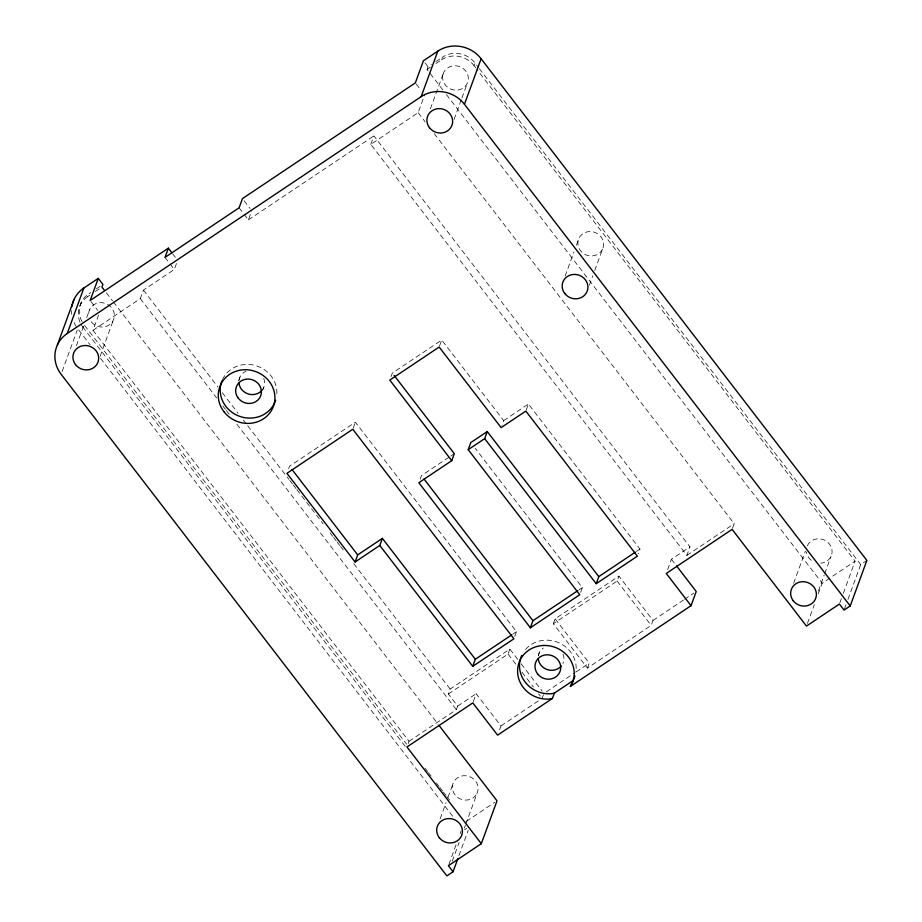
<?xml version="1.0" encoding="UTF-8"?>
<svg xmlns="http://www.w3.org/2000/svg" width="922" height="922" viewBox="0 0 922 922"><rect width="100%" height="100%" fill="white"/><g stroke="black" fill="none" stroke-linecap="round" stroke-linejoin="round"><path stroke-width="0.69" stroke-dasharray="4.61 3.46" d="M80.156 305.343L81.124 302.681M79.995 322.124A23.361 21.771 20.1 0 1 87.544 296.711L88.512 294.049L90.736 292.574M62.085 371.554L77.275 330.053M405.242 746.347L82.968 327.241L83.937 324.579L406.579 744.158M76.399 345.727L83.752 325.639M86.691 317.594L89.63 309.562M408.204 743.581L409.034 741.311L92.984 330.307L98.539 315.128M100.106 356.295L113.337 320.13M92.984 330.307L140.317 298.636L143.429 290.13L174.304 269.478L176.701 262.897M244.157 214.4L248.387 219.897L251.752 210.677M238.544 380.913L239.927 377.121M262.712 390.213L263.634 387.678M370.805 144.385L373.917 135.88L689.967 546.884L686.855 555.39L370.805 144.385L418.139 112.703L424.616 94.989M442.906 90.022L427.105 69.461L428.073 66.81L431.404 64.586M288.655 468.607L289.52 466.244L355.373 422.172L516.493 631.708L514.764 636.434M435.968 63.537L441.511 59.826L442.479 57.164A23.361 21.771 20.1 0 1 474.945 62.903L478.449 67.467M430.367 108.842L443.597 72.677M454.073 119.411L461.426 99.311M461.91 97.974L467.304 83.234M475.729 67.848L473.977 65.566L474.945 62.903M353.207 428.085L355.373 422.172M391.055 376.591L392.334 373.099L441.73 340.045L503.7 420.628L501.983 425.296M439.587 345.877L441.73 340.045M420.109 479.175L421.412 475.625L449.602 456.816M565.151 275.978L573.98 251.867M576.423 245.171L578.878 238.475M526.266 409.921L528.421 404.009L639.972 549.074L638.243 553.799M589.354 285.198L592.777 275.828M594.748 270.469L602.585 249.032A12.977 12.09 20.1 0 0 589.17 231.583A12.977 12.09 20.1 0 0 580.445 250.634A12.977 12.09 20.1 0 0 602.585 249.032M409.034 741.311L456.367 709.64L457.658 706.091L448.369 694.001L450.178 689.045L509.854 649.111L517.726 659.334M473.297 701.596L476.178 693.701L500.969 725.937L499.044 731.204M440.163 818.782L446.041 802.716M448 797.357L453.394 782.617M448.369 694.001L508.045 654.067L509.854 649.111M448.887 864.387L456.24 844.287M460.159 833.58L461.138 830.895M452.264 861.171L459.121 842.431M464.354 828.002L465.345 825.328M465.829 823.991L477.1 793.185A12.977 12.09 20.1 0 0 463.685 775.736A12.977 12.09 20.1 0 0 454.961 794.787A12.977 12.09 20.1 0 0 477.1 793.185M458.925 855.697L468.226 830.261M538.31 655.381L539.232 652.857M553.315 623.768L555.136 618.812L618.927 576.112L653.018 620.437L651.197 625.393L587.406 668.093L553.315 623.768L617.118 581.067L618.927 576.112M580.618 592.362L582.347 587.637L475.153 448.242M542.124 698.392L543.484 694.669M587.406 668.093L589.216 663.125L555.136 618.812M667.666 569.589L671.447 559.274L689.967 546.884M732.529 528.248L734.189 523.708L433.939 133.252M793.635 583.234L805.402 551.091M818.321 591.117L824.199 575.051M824.694 573.703L831.068 556.289M807.453 623.41L814.322 604.648M818.24 593.941L822.159 583.223L855.086 561.187L476.605 68.989M839.884 602.711L841.36 598.689M843.319 593.33L855.086 561.187M844.54 608.751L846.004 604.74M847.963 599.381L860.71 564.575L866.876 560.438M503.7 420.628L528.421 404.009M96.28 288.863L100.705 285.901M435.829 61.613L442.479 57.164M87.544 296.711L89.757 295.224M95.3 291.525L101.95 287.076M427.105 69.461L430.424 67.237M248.387 219.897L373.917 135.88M512.966 634.071L516.493 631.708M578.82 589.999L582.347 587.637M636.445 551.437L639.972 549.074M457.658 706.091L476.178 693.701M686.855 555.39L734.189 523.708M546.331 691.834L574.925 672.703M576.112 671.908L589.216 663.125M653.018 620.437L683.386 600.118M684.55 599.335L693.897 593.077M500.969 725.937L539.773 699.959M466.428 821.283L494.653 802.394M464.561 829.685L466.613 828.313M450.777 456.033L454.304 453.682M479.325 68.608L860.71 564.575M424.973 62.777L428.073 66.81M446.421 94.586L822.159 583.223M416.168 84.006L420.397 89.503M418.139 112.703L425.157 121.842M671.447 559.274L675.711 564.84M617.118 581.067L651.197 625.393M244.146 200.789L250.069 208.487M239.086 207.807L243.316 213.305M521.218 663.886L542.194 691.154M508.045 654.067L515.905 664.289M522.025 672.253L533.389 687.028M538.632 693.84L540.384 696.122M172.598 253.665L175.975 258.068M165.003 257.388L169.233 262.885M170.074 263.98L174.304 269.478M143.429 290.13L217.926 387.01M222.306 392.714L238.083 413.229M243.339 420.063L246.854 424.627M247.73 425.768L288.92 479.336M289.796 480.477L292.424 483.889M293.3 485.03L295.927 488.453M296.803 489.594L323.103 523.777M330.111 532.904L332.738 536.316M333.614 537.457L336.242 540.88M337.118 542.021L339.745 545.432M340.621 546.573L343.261 549.996M353.771 563.676L450.178 689.045M140.317 298.636L216.693 397.958M222.836 405.957L225.475 409.38M226.351 410.521L229.866 415.084M236.885 424.224L456.367 709.64M106.341 292.781L112.484 300.768M113.36 301.909L438.192 724.335M91.013 301.609L97.778 310.403M424.984 768.095L427.624 771.518M428.5 772.659L431.127 776.082M436.383 782.916L439.01 786.339M439.898 787.48L442.525 790.903M443.401 792.044L446.029 795.467M446.905 796.608L449.533 800.019M78.647 329.857L90.045 344.678M100.556 358.358L453.002 816.696M263.727 378.354A12.977 12.09 20.1 0 1 261.929 390.352M239.029 380.152A12.977 12.09 20.1 0 1 245.944 371.278M538.333 655.876A12.977 12.09 20.1 0 1 543.346 648.062M563.031 654.09A12.977 12.09 20.1 0 1 562.939 663.414M525.528 649.503A28.559 26.611 20.1 0 1 558.928 642.784A28.559 26.611 20.1 0 1 575.904 671.954M222.467 379.634A28.559 26.611 20.1 0 1 256.132 365.746A28.559 26.611 20.1 0 1 276.6 396.218M76.238 326.549A31.152 29.031 20.1 0 1 73.795 321.893M71.778 314.414A31.152 29.031 20.1 0 1 71.547 310.576M91.197 321.732A12.977 12.09 20.1 0 0 104.705 326.791A12.977 12.09 20.1 0 0 114.247 317.099L114.27 313.918A12.977 12.09 20.1 0 0 106.526 303.845L103.287 302.854A12.977 12.09 20.1 0 0 88.708 315.773M441.511 59.826A23.361 21.771 20.1 0 1 473.977 65.566M82.968 327.241A23.361 21.771 20.1 0 1 81.009 324.244M81.989 321.594A23.361 21.771 20.1 0 1 88.512 294.049M807.361 545.732A12.977 12.09 20.1 0 1 829.5 544.13A12.977 12.09 20.1 0 1 820.776 563.181M811.279 560.276A12.977 12.09 20.1 0 1 806.427 551.944M442.698 75.708L442.664 78.889A12.977 12.09 20.1 0 0 450.409 88.961L453.647 89.953A12.977 12.09 20.1 0 0 468.203 80.214A12.977 12.09 20.1 0 0 457.254 65.969A12.977 12.09 20.1 0 0 442.698 75.708"/><path stroke-width="1.38" d="M57.36 345.035L74.014 299.512M457.946 858.382L453.048 871.763L446.87 875.9L61.106 374.24A31.152 29.031 20.1 0 1 67.214 333.534L83.867 288.01L98.274 278.375L102.918 284.414L101.95 287.076L104.589 290.499M98.274 278.375L90.172 300.514L168.369 248.179L171.757 252.57M168.369 248.179L165.003 257.388L239.086 207.807L242.463 198.599L415.326 82.911L423.428 60.76L437.835 51.125A31.152 29.031 20.1 0 1 481.123 58.778L866.876 560.438L850.222 605.961L844.045 610.087L839.4 604.048L806.473 626.084L732.114 529.378L666.26 573.449L691.039 605.685L570.361 686.452L573.922 678.604A28.559 26.611 20.1 0 0 574.936 676.022M67.214 333.534L421.17 96.649L437.835 51.125M850.222 605.961L464.458 104.301L481.123 58.778M472.744 666.341L513.9 638.796L352.78 429.26L286.926 473.332L355.097 561.982L357.69 554.894L382.376 538.367L475.337 659.253L472.744 666.341L379.783 545.455L382.376 538.367M487.265 431.554L484.672 438.642L596.211 583.707L598.804 576.619L487.265 431.554L470.796 442.572L468.203 449.659L579.754 594.725L530.369 627.778L418.819 482.713L451.745 460.677L454.304 453.682L394.086 375.369M530.369 627.778L532.951 620.69L577.645 590.783M453.048 871.763L448.392 865.723L481.319 843.688L497.004 800.826L439.068 725.476M481.319 843.688L406.959 746.981L472.813 702.91L497.603 735.145L552.428 698.45L554.376 693.137L572.308 681.139M691.039 605.685L696.225 591.509L676.575 565.947M570.361 686.452L571.974 683.917A28.559 26.611 20.1 0 0 552.29 646.449A28.559 26.611 20.1 0 0 517.611 669.66A28.559 26.611 20.1 0 0 549.339 699.072L552.428 698.45M468.203 449.659L484.672 438.642M355.097 561.982L379.783 545.455M475.337 659.253L511.791 634.855M598.804 576.619L635.27 552.22M596.211 583.707L637.379 556.162L525.828 411.097L501.13 427.624L439.16 347.041L389.776 380.095L451.745 460.677M554.376 693.137L551.287 693.759A28.559 26.611 20.1 0 1 521.771 655.369M424.028 479.025L532.951 620.69M292.136 469.655L357.69 554.894M561.233 666.087A12.977 12.09 20.1 0 1 547.645 669.729A12.977 12.09 20.1 0 1 538.298 659.057M261.203 391.124A12.977 12.09 20.1 0 1 247.799 393.821A12.977 12.09 20.1 0 1 239.005 383.333M421.17 96.649A31.152 29.031 20.1 0 1 464.458 104.301M275.632 400.286A28.559 26.611 20.1 0 1 239.536 416.295A28.559 26.611 20.1 0 1 221.925 380.913M71.858 306.772A31.152 29.031 20.1 0 1 83.867 288.01M429.479 127.709A12.977 12.09 20.1 0 0 451.619 126.107A12.977 12.09 20.1 0 0 438.204 108.658A12.977 12.09 20.1 0 0 429.479 127.709M75.512 364.593A12.977 12.09 20.1 0 0 97.651 362.991A12.977 12.09 20.1 0 0 84.236 345.543A12.977 12.09 20.1 0 0 75.512 364.593M223.965 411.719A28.559 26.611 20.1 0 0 272.67 408.192A28.559 26.611 20.1 0 0 243.154 369.803A28.559 26.611 20.1 0 0 223.965 411.719M238.256 398.143A12.977 12.09 20.1 0 0 260.396 396.541A12.977 12.09 20.1 0 0 246.981 379.092A12.977 12.09 20.1 0 0 238.256 398.143M537.561 673.878A12.977 12.09 20.1 0 0 559.7 672.276A12.977 12.09 20.1 0 0 546.285 654.827A12.977 12.09 20.1 0 0 537.561 673.878M564.76 293.507A12.977 12.09 20.1 0 0 586.899 291.894A12.977 12.09 20.1 0 0 573.484 274.445A12.977 12.09 20.1 0 0 564.76 293.507M439.275 837.649A12.977 12.09 20.1 0 0 461.415 836.047A12.977 12.09 20.1 0 0 448 818.598A12.977 12.09 20.1 0 0 439.275 837.649M793.243 600.764A12.977 12.09 20.1 0 0 815.382 599.162A12.977 12.09 20.1 0 0 801.967 581.713A12.977 12.09 20.1 0 0 793.243 600.764"/></g></svg>
